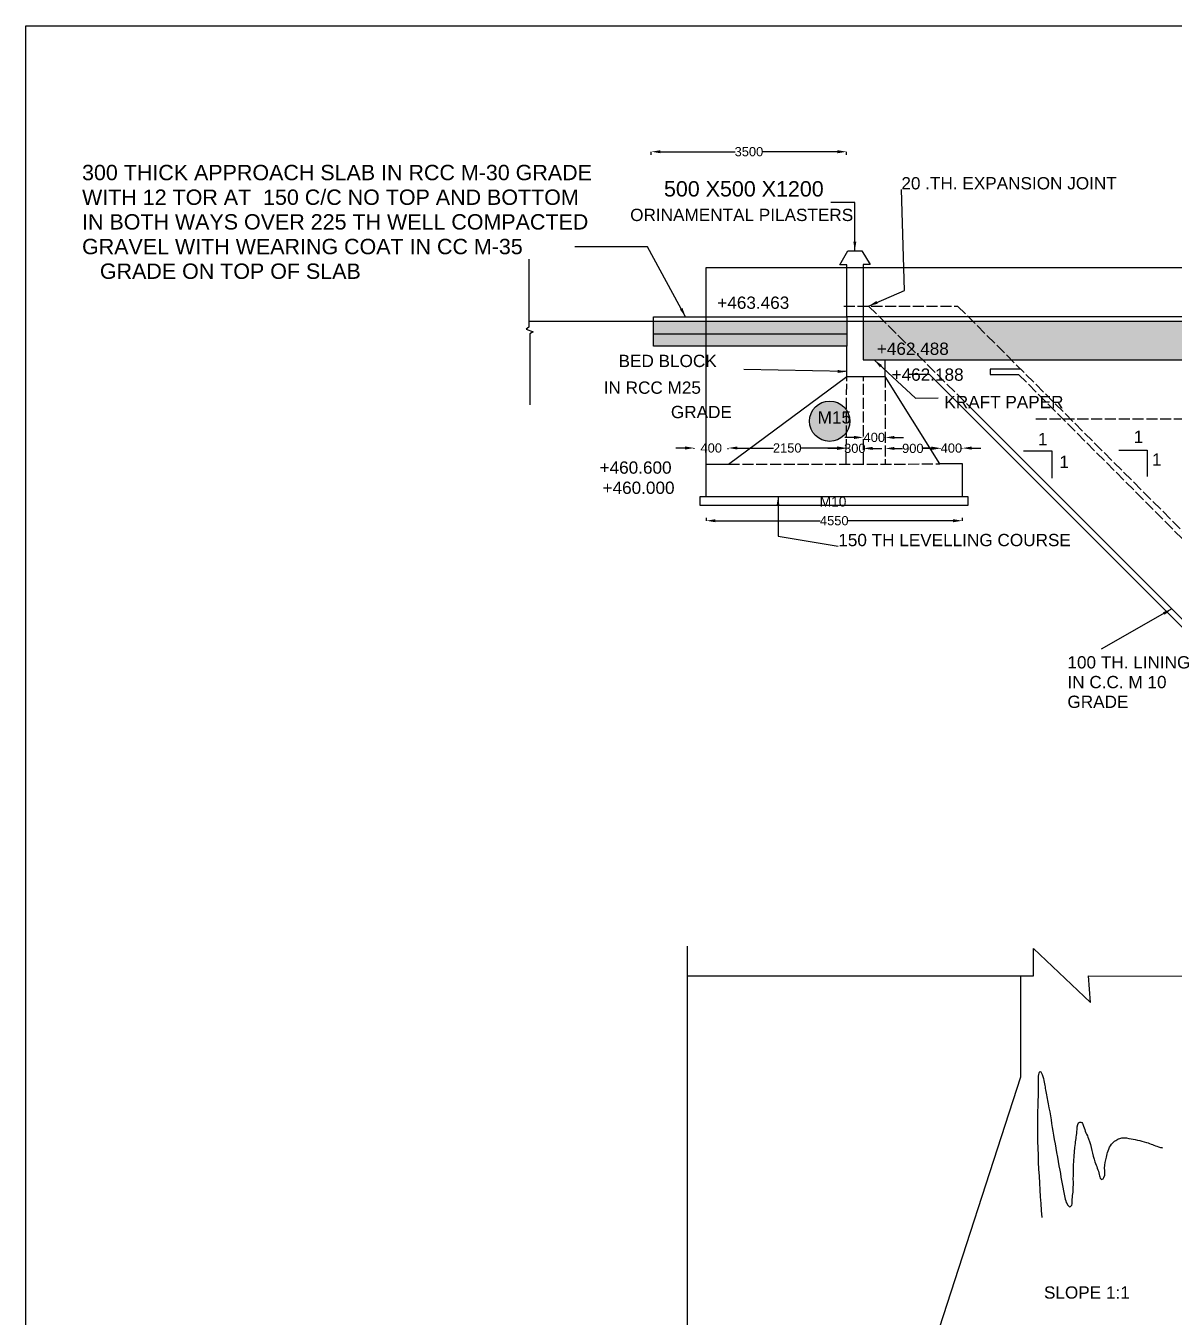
# Model space of a CAD drawing. Header units: inches. Extents: x -18749 to 61576, y -44252 to 9153.
# Drawn here: x -18749 to -43, y -11873 to 9153 of the extents above; entities that cross this region are included whole.
import ezdxf

# ---------------------------------------------------------------- set-up
doc = ezdxf.new("R2010")
doc.units = ezdxf.units.IN
doc.header["$LTSCALE"] = 15
doc.header["$MEASUREMENT"] = 0
doc.linetypes.add('ACAD_ISO02W100', pattern=[15, 12, -3])
for name, color, linetype in [('DIMENSION', 7, 'Continuous'), ('DRAWING', 7, 'Continuous'), ('TEXT', 7, 'Continuous')]:
    doc.layers.add(name, color=color, linetype=linetype)
doc.styles.get("Standard").update_dxf_attribs({"font": 'arial.ttf', "height": 150})
doc.dimstyles.get("Standard").update_dxf_attribs({"dimtxt": 150, "dimasz": 150, "dimexe": 0.18, "dimexo": 0.0625, "dimgap": 0.09, "dimtad": 0, "dimtih": 1, "dimtoh": 1, "dimdec": 0, "dimzin": 0, "dimdsep": 46, "dimtxsty": 'Standard', "dimcen": 0.09, "dimadec": 0, "dimazin": 0, "dimtfac": 1, "dimtdec": 0, "dimtofl": 0, "dimtmove": 0, "dimatfit": 3, "dimfxl": 1, "dimtolj": 1, "dimtzin": 0, "dimarcsym": 0})

# ---------------------------------------------------------------- blocks, each defined once
blk = doc.blocks.new('*D2')
at = {"layer": 'Defpoints', "color": 0, "transparency": 16777216}
for p in [(-7861, 2279), (-7861, 2268), (-7307, 2262)]:
    blk.add_point(p, dxfattribs=at)
at = {"layer": 'TEXT', "color": 0, "lineweight": -2, "transparency": 16777216}
for p, q in [((-8011, 2279), (-8161, 2279)), ((-7861, 2268), (-7861, 2279)), ((-7307, 2262), (-7307, 2279)), ((-7157, 2279), (-7007, 2279))]:
    blk.add_line(p, q, dxfattribs=at)
at = {"layer": 'TEXT', "color": 0, "transparency": 16777216}
for points in [[(-8011, 2304), (-8011, 2254), (-7861, 2279)], [(-7157, 2304), (-7157, 2254), (-7307, 2279)]]:
    blk.add_solid(points, dxfattribs=at)
at = {"layer": 'TEXT', "color": 0, "transparency": 16777216, "insert": (-7584, 2279), "char_height": 150, "attachment_point": 5}
blk.add_mtext('\\A1;400', dxfattribs=at)
blk = doc.blocks.new('*D3')
at = {"layer": 'Defpoints', "color": 0, "transparency": 16777216}
for p in [(-7307, 2262), (-5384, 2279), (-5384, 2250)]:
    blk.add_point(p, dxfattribs=at)
at = {"layer": 'TEXT', "color": 0, "lineweight": -2, "transparency": 16777216}
for p, q in [((-7307, 2262), (-7307, 2279)), ((-7157, 2279), (-6571, 2279)), ((-5534, 2279), (-6121, 2279)), ((-5384, 2250), (-5384, 2279))]:
    blk.add_line(p, q, dxfattribs=at)
at = {"layer": 'TEXT', "color": 0, "transparency": 16777216}
for points in [[(-7157, 2304), (-7157, 2254), (-7307, 2279)], [(-5534, 2304), (-5534, 2254), (-5384, 2279)]]:
    blk.add_solid(points, dxfattribs=at)
at = {"layer": 'TEXT', "color": 0, "transparency": 16777216, "insert": (-6346, 2279), "char_height": 150, "attachment_point": 5}
blk.add_mtext('\\A1;2150', dxfattribs=at)
blk = doc.blocks.new('*D4')
at = {"layer": 'Defpoints', "color": 0, "transparency": 16777216}
for p in [(-8561, 7053), (-5379, 7103), (-5379, 7053)]:
    blk.add_point(p, dxfattribs=at)
at = {"layer": 'TEXT', "color": 0, "lineweight": -2, "transparency": 16777216}
for p, q in [((-8561, 7053), (-8561, 7103)), ((-8411, 7103), (-7194, 7103)), ((-5529, 7103), (-6747, 7103)), ((-5379, 7053), (-5379, 7103))]:
    blk.add_line(p, q, dxfattribs=at)
at = {"layer": 'TEXT', "color": 0, "transparency": 16777216}
for points in [[(-8411, 7128), (-8411, 7078), (-8561, 7103)], [(-5529, 7128), (-5529, 7078), (-5379, 7103)]]:
    blk.add_solid(points, dxfattribs=at)
at = {"layer": 'TEXT', "color": 0, "transparency": 16777216, "insert": (-6970, 7103), "char_height": 150, "attachment_point": 5}
blk.add_mtext('\\A1;3500', dxfattribs=at)
blk = doc.blocks.new('*D91')
at = {"layer": 'Defpoints', "color": 0, "transparency": 16777216}
for p in [(-5384, 2279), (-5106, 2279), (-5106, 2273)]:
    blk.add_point(p, dxfattribs=at)
at = {"layer": 'DIMENSION', "color": 0, "lineweight": -2, "transparency": 16777216}
for p, q in [((-5534, 2273), (-5684, 2273)), ((-5384, 2279), (-5384, 2273)), ((-5106, 2279), (-5106, 2273)), ((-4956, 2273), (-4806, 2273))]:
    blk.add_line(p, q, dxfattribs=at)
at = {"layer": 'DIMENSION', "color": 0, "transparency": 16777216}
for points in [[(-5534, 2298), (-5534, 2248), (-5384, 2273)], [(-4956, 2298), (-4956, 2248), (-5106, 2273)]]:
    blk.add_solid(points, dxfattribs=at)
at = {"layer": 'DIMENSION', "color": 0, "transparency": 16777216, "insert": (-5245, 2273), "char_height": 150, "attachment_point": 5}
blk.add_mtext('\\A1;300', dxfattribs=at)
blk = doc.blocks.new('*D92')
at = {"layer": 'Defpoints', "color": 0, "transparency": 16777216}
for p in [(-5106, 2451), (-4750, 2451), (-4750, 2451)]:
    blk.add_point(p, dxfattribs=at)
at = {"layer": 'DIMENSION', "color": 0, "lineweight": -2, "transparency": 16777216}
for p, q in [((-5256, 2451), (-5406, 2451)), ((-5106, 2451), (-5106, 2451)), ((-4750, 2451), (-4750, 2451)), ((-4600, 2451), (-4450, 2451))]:
    blk.add_line(p, q, dxfattribs=at)
at = {"layer": 'DIMENSION', "color": 0, "transparency": 16777216}
for points in [[(-5256, 2476), (-5256, 2426), (-5106, 2451)], [(-4600, 2476), (-4600, 2426), (-4750, 2451)]]:
    blk.add_solid(points, dxfattribs=at)
at = {"layer": 'DIMENSION', "color": 0, "transparency": 16777216, "insert": (-4928, 2451), "char_height": 150, "attachment_point": 5}
blk.add_mtext('\\A1;400', dxfattribs=at)
blk = doc.blocks.new('*D93')
at = {"layer": 'Defpoints', "color": 0, "transparency": 16777216}
for p in [(-4749, 2273), (-3851, 2273), (-3851, 2272)]:
    blk.add_point(p, dxfattribs=at)
at = {"layer": 'DIMENSION', "color": 0, "lineweight": -2, "transparency": 16777216}
for p, q in [((-4749, 2273), (-4749, 2272)), ((-4599, 2272), (-4466, 2272)), ((-4001, 2272), (-4135, 2272)), ((-3851, 2273), (-3851, 2272))]:
    blk.add_line(p, q, dxfattribs=at)
at = {"layer": 'DIMENSION', "color": 0, "transparency": 16777216}
for points in [[(-4599, 2297), (-4599, 2247), (-4749, 2272)], [(-4001, 2297), (-4001, 2247), (-3851, 2272)]]:
    blk.add_solid(points, dxfattribs=at)
at = {"layer": 'DIMENSION', "color": 0, "transparency": 16777216, "insert": (-4300, 2272), "char_height": 150, "attachment_point": 5}
blk.add_mtext('\\A1;900', dxfattribs=at)
blk = doc.blocks.new('*D94')
at = {"layer": 'Defpoints', "color": 0, "transparency": 16777216}
for p in [(-3851, 2272), (-3494, 2277), (-3494, 2272)]:
    blk.add_point(p, dxfattribs=at)
at = {"layer": 'DIMENSION', "color": 0, "lineweight": -2, "transparency": 16777216}
for p, q in [((-4001, 2277), (-4151, 2277)), ((-3851, 2272), (-3851, 2277)), ((-3494, 2272), (-3494, 2277)), ((-3344, 2277), (-3194, 2277))]:
    blk.add_line(p, q, dxfattribs=at)
at = {"layer": 'DIMENSION', "color": 0, "transparency": 16777216}
for points in [[(-4001, 2302), (-4001, 2252), (-3851, 2277)], [(-3344, 2302), (-3344, 2252), (-3494, 2277)]]:
    blk.add_solid(points, dxfattribs=at)
at = {"layer": 'DIMENSION', "color": 0, "transparency": 16777216, "insert": (-3672, 2277), "char_height": 150, "attachment_point": 5}
blk.add_mtext('\\A1;400', dxfattribs=at)
blk = doc.blocks.new('*D112')
at = {"layer": 'Defpoints', "color": 0, "transparency": 16777216}
for p in [(-7665, 1142), (-3495, 1142), (-3495, 1095)]:
    blk.add_point(p, dxfattribs=at)
at = {"layer": 'DIMENSION', "color": 0, "lineweight": -2, "transparency": 16777216}
for p, q in [((-7665, 1142), (-7665, 1095)), ((-7515, 1095), (-5807, 1095)), ((-3645, 1095), (-5353, 1095)), ((-3495, 1142), (-3495, 1095))]:
    blk.add_line(p, q, dxfattribs=at)
at = {"layer": 'DIMENSION', "color": 0, "transparency": 16777216}
for points in [[(-7515, 1120), (-7515, 1070), (-7665, 1095)], [(-3645, 1120), (-3645, 1070), (-3495, 1095)]]:
    blk.add_solid(points, dxfattribs=at)
at = {"layer": 'DIMENSION', "color": 0, "transparency": 16777216, "insert": (-5580, 1095), "char_height": 150, "attachment_point": 5}
blk.add_mtext('\\A1;4550', dxfattribs=at)

msp = doc.modelspace()

# ---------------------------------------------------------------- hatches: boundary and pattern name
at = {"layer": 'DRAWING'}
h = msp.add_hatch(dxfattribs=at)
h.set_pattern_fill('AR-SAND', color=256, scale=25, style=0)
h.paths.add_polyline_path([(-5375.8, 4342.9), (-7667.5, 4342.9), (-7667.5, 4140.3), (-5375.8, 4140.3)])
h.paths.add_polyline_path([(-7667.5, 4342.9), (-8524.4, 4342.9), (-8524.4, 4140.3), (-7667.5, 4140.3)])
h.paths.add_polyline_path([(25475.9, 4342.9), (23176.6, 4342.9), (23176.6, 4140.7), (25475.9, 4140.7)])
h.paths.add_polyline_path([(26323.4, 4342.9), (25475.9, 4342.9), (25475.9, 4140.7), (26323.4, 4140.7)])
h = msp.add_hatch(dxfattribs=at)
h.set_pattern_fill('AR-SAND', color=256, scale=25, style=0)
edge = h.paths.add_edge_path()
edge.add_arc((23454.1, 2717.9), 332.4, 0, 360)
edge = h.paths.add_edge_path()
edge.add_arc((8459.9, 4015.7), 327.1, 0, 360)
edge = h.paths.add_edge_path()
edge.add_arc((-5655.6, 2715.4), 328.5, 0, 360)
edge = h.paths.add_edge_path()
edge.add_arc((4166, 1357.4), 328.8, 0, 360)
edge = h.paths.add_edge_path()
edge.add_arc((4256.5, -2176.9), 330.9, 0, 360)
edge = h.paths.add_edge_path()
edge.add_arc((13543.5, -2174.1), 328.6, 0, 360)
edge = h.paths.add_edge_path()
edge.add_arc((13617.8, 1361.5), 342.7, 0, 360)
h = msp.add_hatch(dxfattribs=at)
h.set_pattern_fill('AR-CONC', color=256, scale=75, style=0)
h.paths.add_polyline_path([(-4771.7, 4342.9), (-5109.7, 4342.9), (-5109.7, 3712.4), (-4747.1, 3712.4), (-4139, 3712.5)])
h.paths.add_polyline_path([(-3323, 4342.9), (-4771.7, 4342.9), (-4139, 3712.5), (-2693, 3712.8)])
h.paths.add_polyline_path([(8459.9, 4342.9), (-3323, 4342.9), (-2693, 3712.8), (3874.4, 3713.9), (3874.4, 3714), (4596.6, 3714), (8331.9, 3714.7, -0.3008084), (8132.7, 4015.7, -0.4142136)])
h.paths.add_polyline_path([(21123.4, 4342.9), (8459.9, 4342.9, -0.4142136), (8787, 4015.7, -0.3007143), (8588, 3714.7), (20498.3, 3716.8)])
h.paths.add_polyline_path([(22569.1, 4342.9), (21123.4, 4342.9), (20498.3, 3716.8), (21944.9, 3717)])
h.paths.add_polyline_path([(22908.3, 4342.9), (22569.1, 4342.9), (21944.9, 3717), (22547.6, 3717.1), (22908.3, 3717.1)])
h = msp.add_hatch(dxfattribs=at)
h.set_pattern_fill('GRAVEL', color=256, scale=200, style=0)
h.set_pattern_definition([(228.0128, (144, 200), (-1599.9996464, -1800.000268), [26.9072, -2663.8176]), (184.9697, (126, 180), (2400.0002103, 199.9982614), [46.1736, -4571.185]), (132.5104, (80, 176), (1999.9981437, -2200.001735), [32.5576, -3223.2064]), (267.2737, (2, 126), (199.9992035, 4000.000059), [42.0476, -4162.7116]), (292.8337, (0, 84), (-1000.001981, 2399.9992824), [41.231, -4081.8746]), (357.2737, (16, 46), (-4000.000059, 199.9992035), [42.0476, -4162.7116]), (37.6942, (58, 44), (-2600.0014691, -1999.998081), [55.6058, -5504.9698]), (72.2553, (102, 78), (1400.0021525, 4399.9992462), [52.4976, -5197.2642]), (121.4296, (118, 128), (-1600.001647, 2599.9990073), [42.19, -4176.8146]), (175.2364, (96, 164), (2200.000189, -199.998307), [48.1664, -2360.1526]), (222.3974, (48, 168), (-2400.0014702, -2199.9984164), [62.2896, -6166.675]), (138.8141, (200, 124), (-1400.00059, 1199.999463), [21.2602, -2104.7688]), (171.4692, (184, 138), (2599.999657, -400.001582), [40.4474, -4004.3022]), (225, (144, 144), (-2e-14, -200.00006), [28.2842, -254.5584]), (203.1986, (130, 168), (999.999946, 400.000265), [15.2316, -1507.923]), (291.8014, (116, 162), (-199.99998, 600.000055), [21.5406, -1055.4924]), (30.9638, (124, 142), (599.999604, 400.000497), [34.9858, -1131.2046]), (161.5651, (154, 160), (400.00009, -199.99968), [25.2982, -607.1574]), (16.3895, (0, 162), (2000.0004397, 599.998542), [35.44, -3508.569]), (70.3462, (34, 172), (-799.9990495, -2200.000427), [29.7322, -2943.4816]), (293.1986, (154, 200), (-400.000265, 999.999946), [30.463, -1492.6916]), (343.6105, (166, 172), (-2000.0004397, 599.998542), [35.44, -3508.569]), (339.444, (0, 38), (-1000.000369, 399.9992), [34.176, -1674.6248]), (294.7751, (32, 26), (-999.998438, 2200.0006844), [28.6356, -2834.9286]), (66.8014, (156, 0), (400.000265, 999.999946), [30.463, -1492.6916]), (17.354, (168, 28), (-2600.000404, -799.9989005), [33.5262, -3319.0848]), (69.444, (58, 0), (-399.9992, -1000.000369), [17.088, -1691.7128]), (101.3099, (144, 0), (-199.999526, 800.00015), [10.198, -1009.6058]), (165.9638, (142, 10), (600.00011, -199.99961), [41.231, -783.39]), (186.009, (102, 20), (1999.99995, 199.9998635), [38.21, -3782.7846]), (303.6901, (124, 124), (-200.00027, 399.99991), [28.8444, -692.2658]), (353.1572, (140, 100), (3399.999873, -400.0015996), [50.3588, -4985.5126]), (60.9454, (190, 94), (-800.000005, -1400.000077), [20.5912, -2038.5348]), (90, (200, 112), (-200, 200), [12, -188]), (120.2564, (98, 26), (799.998977, -1400.000491), [27.7848, -2750.704]), (48.0128, (84, 50), (1599.9996464, 1800.000268), [53.8144, -2636.9104]), (0, (120, 90), (200, 200), [52, -148]), (325.3048, (172, 90), (-1999.998852, 1400.001722), [31.6228, -3130.6548]), (254.0546, (198, 72), (-199.999978, -800.000025), [29.1204, -1426.9016]), (207.646, (190, 44), (-3799.9991614, -2000.0015426), [47.413, -4693.8948]), (175.4261, (148, 22), (-2600.0001117, 199.9989602), [50.1598, -4965.8148])])
h.paths.add_polyline_path([(-7667.5, 4140.3), (-8524.4, 4140.3), (-8524.4, 3937.8), (-7667.5, 3937.8)])
h.paths.add_polyline_path([(-5375.8, 4140.3), (-7667.5, 4140.3), (-7667.5, 3937.8), (-5375.8, 3937.8)])
h.paths.add_polyline_path([(25475.9, 4140.7), (23176.6, 4140.7), (23176.6, 3936.8), (23191.3, 3936.8), (25475.9, 3936.8)])
h.paths.add_polyline_path([(26323.4, 4140.7), (25475.9, 4140.7), (25475.9, 3936.8), (26323.4, 3936.8)])

# ---------------------------------------------------------------- linework, layer by layer
at = {"layer": 'DIMENSION'}
for points in [[(-2497, 2233.7), (-2036.1, 2233.7), (-2036.1, 1788)], [(-942.7, 2245.7), (-484.3, 2245.7), (-484.3, 1817.3)]]:
    msp.add_lwpolyline(points, dxfattribs=at)
at = {"layer": 'DRAWING'}
for points in [[(-18749.2, 9152.9), (61576.5, 9152.9), (61576.5, -44252.3), (-18749.2, -44252.3)], [(-8524.4, 4415.9), (-5375.8, 4415.9), (-5375.8, 3937.8), (-8524.4, 3937.8)], [(-8524.4, 4140.3), (-5375.8, 4140.3), (-5375.8, 3937.8), (-8524.4, 3937.8)], [(-7762.2, 1486.8), (-3403.4, 1486.8), (-3403.4, 1345.5), (-7762.2, 1345.5)]]:
    msp.add_lwpolyline(points, close=True, dxfattribs=at)
for points in [[(26323.4, 4342.9), (26323.4, 4412.4), (-5375.8, 4415.9), (-5375.8, 5262), (-5490.7, 5262), (-5356.9, 5490.6), (-5133, 5490.6), (-4995.5, 5264.9), (-5109.7, 5264.9), (-5109.7, 3712.4), (-4747.1, 3712.4), (22547.6, 3717.1)], [(-10556.6, 5354.7), (-10556.6, 4247.2), (-10601.4, 4213.8), (-10482.3, 4169.6), (-10541.2, 4136.4), (-10541.2, 2983.3)], [(-7667.5, 1486.8), (-7667.5, 5217.8), (25475.9, 5217.8), (25475.9, 1486.4)], [(-10556.6, 4342.9), (28356.1, 4342.9)], [(-7667.5, 2017.3), (-7301.7, 2017.3), (-5376.4, 3445.3), (-5375.8, 3937.8)], [(-5376.4, 3445.3), (-4750, 3445.3), (-4749.8, 3712.4)], [(-3489.5, 1486.8), (-3489.5, 2018.8), (-3859, 2018.8), (-4750, 3445.3)], [(22317.4, 3466.6), (21827.1, 3466.6), (17694.3, -656.6), (101.2, -656.6), (-4030.2, 3473.3), (-4383.1, 3473.3)], [(-2540.8, 3560.5), (-3040.6, 3560.5), (-3040.6, 3476.3), (-2577.4, 3476.3)], [(-3428.1, 3004.2), (141.8, -562.4), (17663, -562.4), (21403, 3173.6)], [(-7973.7, -5830.8), (-7973.7, -27410.5)], [(-7973.7, -6315.6), (-2331.9, -6315.6), (-2331.9, -5869.2)], [(-2331.9, -5869.2), (-1407.4, -6751), (-1437.7, -6315.6), (17425.3, -6318.5), (17406, -6750.1), (18327.4, -5867.2), (18327.4, -6317.5), (25807.8, -6317.5)], [(-3989.3, -15326.5), (-3989.3, -12433.6), (-2542.9, -7958.7), (-2542.9, -6317.3)]]:
    msp.add_lwpolyline(points, dxfattribs=at)
at = {"layer": 'DRAWING', "linetype": 'ACAD_ISO02W100'}
for points in [[(-5426.1, 4590.6), (-3570.7, 4590.6), (1584.7, -565.9)], [(-5020.3, 4590.6), (-3428.1, 3004.2)], [(-5385.4, 2018.1), (-5376.4, 3445.3)], [(-5105.7, 2018.2), (-5105.7, 3445.3)], [(-4750, 3445), (-4749.4, 2018.4)], [(-2577.4, 3476.3), (1544.3, -656.6)], [(-2296.2, 2754.1), (20089.8, 2754.1)], [(-7301.7, 2017.3), (-3859, 2018.8)]]:
    msp.add_lwpolyline(points, dxfattribs=at)
at = {"layer": 'DRAWING'}
msp.add_circle((-5655.6, 2715.4), 328.5, dxfattribs=at)
msp.add_spline([(-2194.5, -10247.5), (-2259, -8422.7), (-2252.6, -8075), (-2250.5, -7949.2), (-2227.8, -7873.6), (-2184.2, -7952.8), (-2138.8, -8172.5), (-2095.2, -8401.5), (-2007.7, -8908.2), (-1906.8, -9479.7), (-1823, -9926), (-1788.6, -10025.9), (-1765.7, -10057.1), (-1743.9, -10073.7), (-1724.1, -10065.4), (-1705.3, -9984.3), (-1692.9, -9864.6), (-1685.6, -9632.7), (-1651.6, -9042.5), (-1625, -8814.6), (-1578.4, -8694.8), (-1548.4, -8704.8), (-1518.5, -8764.7), (-1436.9, -8969.3), (-1333.7, -9345.2), (-1263.7, -9551.5), (-1237.1, -9621.4), (-1230.5, -9626.4), (-1215.5, -9628.1), (-1187.2, -9599.8), (-1175.5, -9445.1), (-1147.2, -9265.4), (-1118.9, -9163.9), (-1062.3, -9055.8), (-994.1, -8995.9), (-930.8, -8961), (-780.1, -8961.2), (-642.3, -8989.2), (-492.8, -9026.5), (-299, -9098.9), (-234.7, -9116.4)], degree=3, dxfattribs=at)

# ---------------------------------------------------------------- texts
at = {"layer": 'TEXT'}
for s, height, p in [('300 THICK APPROACH SLAB IN RCC M-30 GRADE ', 250, (-17833.2, 6639.3)), ('500 X500 X1200', 250, (-8354.1, 6373.9)), ('20 .TH. EXPANSION JOINT ', 200, (-4486.3, 6489.8)), ('WITH 12 TOR AT  150 C/C NO TOP AND BOTTOM ', 250, (-17833.2, 6237.7)), ('ORINAMENTAL PILASTERS ', 200, (-8904.4, 5974.4)), ('IN BOTH WAYS OVER 225 TH WELL COMPACTED', 250, (-17833.2, 5836.1)), ('GRAVEL WITH WEARING COAT IN CC M-35', 250, (-17833.2, 5434.5)), ('   GRADE ON TOP OF SLAB ', 250, (-17833.2, 5032.9)), ('+463.463', 200, (-7485.7, 4545.2)), ('+462.488', 200, (-4886.8, 3795.3)), ('BED BLOCK', 200, (-9093.3, 3597.2)), ('+462.188', 200, (-4646, 3374.4)), ('IN RCC M25', 200, (-9335.4, 3161.9)), ('GRADE ', 200, (-8241.1, 2765.3)), ('KRAFT PAPER ', 200, (-3786.1, 2927.7)), ('M15 ', 200, (-5850.8, 2677.9)), ('1', 200, (-2262.2, 2324.8)), ('1', 200, (-702.1, 2361.9)), ('1', 200, (-1912, 1953.7)), ('1', 200, (-404.9, 1990.9)), ('+460.600', 200, (-9403, 1860.8)), ('+460.000', 200, (-9354.6, 1531.9)), ('M10 ', 160, (-5817.2, 1325.9)), ('150 TH LEVELLING COURSE ', 200, (-5514.5, 680.8)), ('100 TH. LINING ', 200, (-1781.8, -1310.5)), ('IN C.C. M 10', 200, (-1781.8, -1631.8)), ('GRADE ', 200, (-1781.8, -1953)), ('SLOPE 1:1', 200, (-2164, -11571.1))]:
    msp.add_text(s, height=height, dxfattribs=at).set_placement(p)

# ---------------------------------------------------------------- dimensions: what is measured, and where the dimension line sits
at = {"layer": 'DIMENSION'}
for base, p1, p2, text, picture, middle in [((-4749.6, 2451.2), (-5105.7, 2451.1), (-4749.6, 2451.2), '400', '*D92', (-4927.6, 2451.2)), ((-3851, 2272.4), (-4749.5, 2272.8), (-3851, 2272.8), '900', '*D93', (-4300.3, 2272.4)), ((-3493.6, 2277.3), (-3851, 2272.2), (-3493.6, 2272.2), '400', '*D94', (-3672.3, 2277.3)), ((-3494.5, 1094.7), (-7665.4, 1141.7), (-3494.5, 1141.7), '4550', '*D112', (-5580, 1094.7))]:
    dim = msp.add_linear_dim(base=base, p1=p1, p2=p2, text=text, dimstyle='Standard', dxfattribs=at)
    dim.commit()
    dim.dimension.update_dxf_attribs({"geometry": picture, "text_midpoint": middle})
dim = msp.add_linear_dim(base=(-5105.7, 2272.8), p1=(-5383.9, 2279.1), p2=(-5105.7, 2279.1), text='300', dimstyle='Standard', dxfattribs=at)
dim.commit()
dim.dimension.update_dxf_attribs({"geometry": '*D91', "text_midpoint": (-5244.8, 2272.8), "dimtype": 160})
at = {"layer": 'TEXT'}
for base, p1, p2, text, picture, middle in [((-5379.4, 7102.9), (-8561.4, 7053.4), (-5379.4, 7053.4), '3500', '*D4', (-6970.4, 7102.9)), ((-7861, 2278.9), (-7307.5, 2262.3), (-7861, 2267.9), '400', '*D2', (-7584.2, 2278.9)), ((-5383.9, 2279.1), (-7307.5, 2262.3), (-5383.9, 2250.3), '2150', '*D3', (-6345.7, 2279.1))]:
    dim = msp.add_linear_dim(base=base, p1=p1, p2=p2, text=text, dimstyle='Standard', dxfattribs=at)
    dim.commit()
    dim.dimension.update_dxf_attribs({"geometry": picture, "text_midpoint": middle})

# ---------------------------------------------------------------- leaders
at = {"layer": 'DIMENSION'}
for points in [[(-4928.4, 3712.4), (-4259, 3089.9), (-3889.2, 3095.1)], [(-5376.3, 3522.9), (-7051.7, 3556.4)], [(-6496, 1486.8), (-6496, 843.2), (-5514.5, 680.8)], [(-80.4, -340.4), (-1234.1, -998.2)]]:
    msp.add_leader(points, dimstyle='Standard', override={"dimgap": 0.09, "dimtad": 0}, dxfattribs=at)
at = {"layer": 'TEXT'}
for points in [[(-5020.3, 4590.6), (-4434.5, 4844.9), (-4486.3, 6489.8)], [(-5245, 5490.6), (-5245, 6275.6), (-5634.2, 6275.6)], [(-8002.4, 4415.9), (-8621.6, 5557), (-9806, 5557)]]:
    msp.add_leader(points, dimstyle='Standard', override={"dimgap": 0.09, "dimtad": 0}, dxfattribs=at)

doc.saveas('drawing.dxf')
